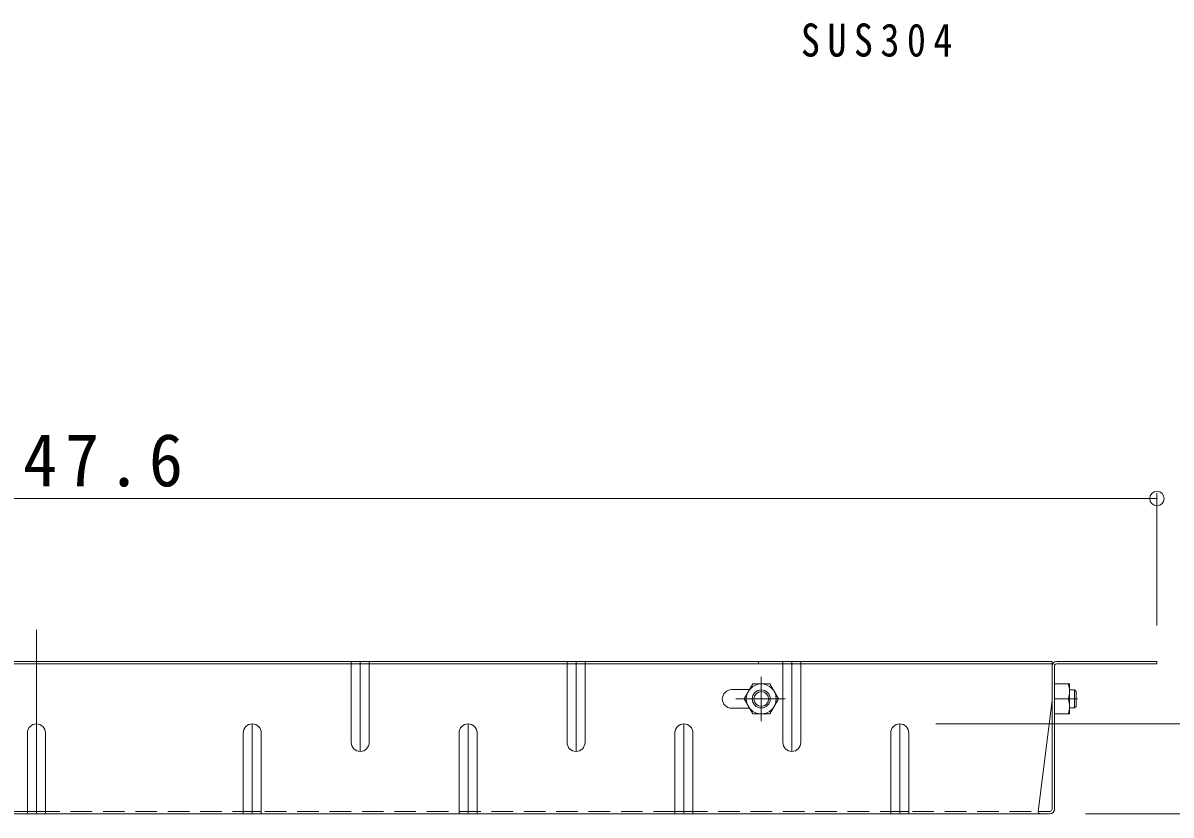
# Model space of a CAD drawing. Units: millimetres at full size, sheet at 1:6; details may follow other scales. Extents: x -1464 to 1197, y -1180 to 1127.
# Drawn here: x 408.3 to 791.3, y -31.8 to 232.3 of the extents above; entities that cross this region are included whole.
import ezdxf

# ---------------------------------------------------------------- set-up
doc = ezdxf.new("R2010")
doc.units = ezdxf.units.MM
doc.header["$LTSCALE"] = 6
doc.header["$PDMODE"] = 32
doc.header["$PDSIZE"] = 4.8
for name, pattern in [('CHAIN1', [8, 5, -1, 1, -1]), ('CHAIN2', [12, 9, -1, 1, -1]), ('DASHED1', [1.8, 1.2, -0.6])]:
    doc.linetypes.add(name, pattern=pattern)
for name, color, linetype, lineweight in [('6-4', 7, 'Continuous', 9), ('6-5', 7, 'Continuous', 9), ('6-7', 2, 'Continuous', 9), ('6-8', 2, 'Continuous', 9)]:
    doc.layers.add(name, color=color, linetype=linetype, lineweight=lineweight)
doc.styles.add('ＭＳ ゴシック', font='')
doc.styles.get('ＭＳ ゴシック').set_extended_font_data('MS Gothic')

msp = doc.modelspace()

# ---------------------------------------------------------------- linework, layer by layer
at = {"layer": '6-4'}
for p, q in [((39.043, 73.731), (786.65, 73.731)), ((786.65, 75.531), (786.65, 31.413)), ((816.714, -1.387), (712.847, -1.387)), ((816.714, -31.387), (762.847, -31.387))]:
    msp.add_line(p, q, dxfattribs=at)
msp.add_point((786.65, 73.731), dxfattribs=at)
at = {"layer": '6-7', "linetype": 'CHAIN2'}
msp.add_line((412.847, 29.985), (412.847, -31.387), dxfattribs=at)
at = {"layer": '6-7'}
for p, q in [((751.647, 19.413), (74.047, 19.413)), ((653.713, 19.413), (653.713, 18.613)), ((751.647, -29.921), (751.647, 19.413)), ((753.247, 19.413), (786.65, 19.413)), ((786.65, 19.413), (786.65, 18.613)), ((751.647, 18.613), (74.047, 18.613)), ((752.447, -29.787), (752.447, 17.946)), ((753.113, 18.613), (786.65, 18.613)), ((751.647, 6.413), (747.035, -30.587)), ((750.98, -30.587), (747.035, -30.587)), ((750.847, -31.387), (74.847, -31.387))]:
    msp.add_line(p, q, dxfattribs=at)
at = {"layer": '6-7', "linetype": 'DASHED1'}
msp.add_line((78.659, -30.587), (747.035, -30.587), dxfattribs=at)
at = {"layer": '6-7'}
for centre, radius, start, end in [((753.247, 17.813), 1.6, 90, 180), ((753.113, 17.946), 0.667, 90, 180), ((747.835, -30.587), 0.8, 180, 270), ((750.847, -29.787), 1.6, 270, 0), ((750.98, -29.921), 0.667, 270, 0)]:
    msp.add_arc(centre, radius, start, end, dxfattribs=at)
at = {"layer": '6-8', "linetype": 'DASHED1'}
for p, q in [((517.847, 18.213), (517.847, 19.413)), ((523.847, 18.213), (523.847, 19.413)), ((589.847, 18.213), (589.847, 19.413)), ((595.847, 18.213), (595.847, 19.413)), ((661.847, 18.213), (661.847, 19.413)), ((667.847, 18.213), (667.847, 19.413))]:
    msp.add_line(p, q, dxfattribs=at)
at = {"layer": '6-8', "linetype": 'CHAIN1'}
for p, q in [((520.847, 19.413), (520.847, -10.587)), ((592.847, 19.413), (592.847, -10.587)), ((664.847, 19.413), (664.847, -10.587)), ((654.647, 14.282), (654.647, -0.478)), ((646.118, 6.913), (662.626, 6.913)), ((760.133, 6.913), (757.072, 6.913)), ((412.847, -1.387), (412.847, -31.787)), ((484.847, -1.387), (484.847, -31.787)), ((556.847, -1.387), (556.847, -31.787)), ((628.847, -1.387), (628.847, -31.787)), ((700.847, -1.387), (700.847, -31.787))]:
    msp.add_line(p, q, dxfattribs=at)
at = {"layer": '6-8'}
for p, q in [((517.847, -7.587), (517.847, 18.613)), ((523.847, -7.587), (523.847, 18.613)), ((589.847, -7.587), (589.847, 18.613)), ((595.847, -7.587), (595.847, 18.613)), ((661.847, -7.587), (661.847, 18.613)), ((667.847, -7.587), (667.847, 18.613)), ((648.897, 6.913), (651.784, 11.913)), ((651.784, 11.913), (657.51, 11.913)), ((660.397, 6.913), (657.51, 11.913)), ((752.447, 11.913), (757.447, 11.913)), ((757.447, 1.913), (757.447, 11.913)), ((660.397, 6.913), (657.51, 1.913)), ((752.447, 6.913), (757.014, 6.913)), ((752.447, 1.913), (757.447, 1.913)), ((409.847, -4.387), (409.847, -31.387)), ((415.847, -4.387), (415.847, -31.387)), ((481.847, -4.387), (481.847, -31.387)), ((487.847, -4.387), (487.847, -31.387)), ((553.847, -4.387), (553.847, -31.387)), ((559.847, -4.387), (559.847, -31.387)), ((625.847, -4.387), (625.847, -31.387)), ((631.847, -4.387), (631.847, -31.387)), ((697.847, -4.387), (697.847, -31.387)), ((703.847, -4.387), (703.847, -31.387)), ((415.847, -30.587), (409.847, -30.587)), ((487.847, -30.587), (481.847, -30.587)), ((559.847, -30.587), (553.847, -30.587)), ((631.847, -30.587), (625.847, -30.587)), ((703.847, -30.587), (697.847, -30.587))]:
    msp.add_line(p, q, dxfattribs=at)
at = {"layer": '6-8', "color": 3}
for p, q in [((644.747, 10.013), (650.687, 10.013)), ((757.447, 9.913), (759.147, 9.913)), ((759.147, 3.913), (759.147, 9.913)), ((759.147, 9.913), (759.647, 9.413)), ((759.647, 4.413), (759.647, 9.413)), ((757.447, 3.913), (759.147, 3.913)), ((759.147, 3.913), (759.647, 4.413)), ((650.687, 3.813), (644.747, 3.813))]:
    msp.add_line(p, q, dxfattribs=at)
at = {"layer": '6-8'}
msp.add_lwpolyline([(648.897, 6.913), (651.784, 1.913), (657.51, 1.913)], dxfattribs=at)
for radius in [5, 3, 2.458]:
    msp.add_circle((654.647, 6.913), radius, dxfattribs=at)
for centre, radius, start, end in [((750.014, 9.413), 7.433, 340.34633, 19.65366), ((750.014, 4.413), 7.433, 340.34633, 19.65366), ((412.847, -4.387), 3, 0, 180), ((484.847, -4.387), 3, 0, 180), ((556.847, -4.387), 3, 0, 180), ((628.847, -4.387), 3, 0, 180), ((700.847, -4.387), 3, 0, 180), ((520.847, -7.587), 3, 180, 0), ((592.847, -7.587), 3, 180, 0), ((664.847, -7.587), 3, 180, 0)]:
    msp.add_arc(centre, radius, start, end, dxfattribs=at)
at = {"layer": '6-8', "color": 3}
msp.add_arc((644.747, 6.913), 3.1, 90, 270, dxfattribs=at)

# ---------------------------------------------------------------- texts
at = {"layer": '6-4', "color": 2, "insert": (366.347, 77.331), "char_height": 17.6, "attachment_point": 7, "style": 'ＭＳ ゴシック'}
msp.add_mtext('\\T1.23;\\W0.95;□747.6', dxfattribs=at)
at = {"layer": '6-5', "insert": (667.86, 220.935), "char_height": 11, "attachment_point": 7, "style": 'ＭＳ ゴシック'}
msp.add_mtext('\\T1.39;\\W0.85;SUS304', dxfattribs=at)

doc.saveas('drawing.dxf')
